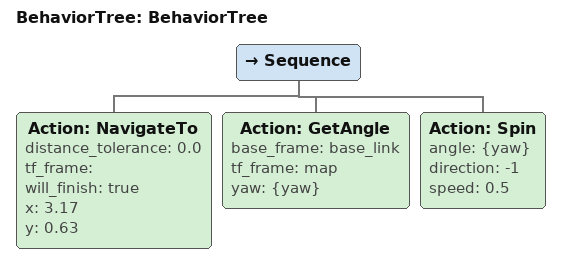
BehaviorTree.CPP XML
<?xml version="1.0"?>
<root main_tree_to_execute="BehaviorTree">
    <BehaviorTree ID="BehaviorTree">
        <Sequence>
            <Action ID="NavigateTo" distance_tolerance="0.0" tf_frame="" will_finish="true" x="3.17" y="0.63"/>
            <Action ID="GetAngle" base_frame="base_link" tf_frame="map" yaw="{yaw}"/>
            <Action ID="Spin" angle="{yaw}" direction="-1" speed="0.5"/>
        </Sequence>
    </BehaviorTree>
</root>
